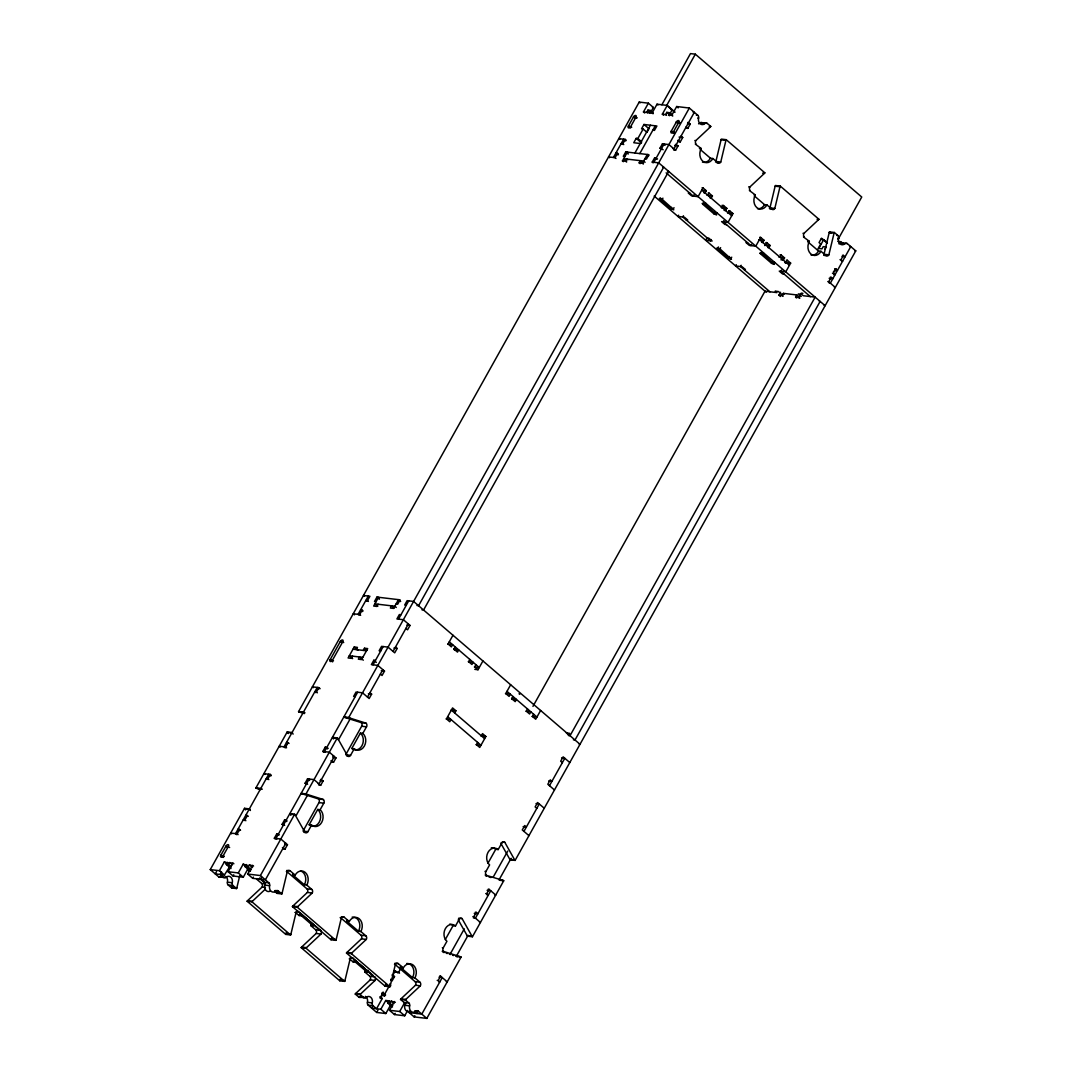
<?xml version="1.0" encoding="UTF-8"?>
<svg xmlns="http://www.w3.org/2000/svg" width="1072" height="1072" viewBox="0 0 1072 1072"><rect width="100%" height="100%" fill="white"/><g stroke="black" fill="none" stroke-linecap="round" stroke-linejoin="round"><path stroke-width="1.5" d="M239.726 875.69L236.818 887.884A2.626 2.064 -83.2 0 1 236.537 888.567L231.686 887.991A2.626 2.064 -83.2 0 0 231.967 887.308L232.289 885.954M312.233 893.016L307.383 892.44L292.83 906.068A2.626 2.064 -83.2 0 0 292.415 906.631L297.266 907.207A2.626 2.064 -83.2 0 1 297.681 906.644L312.233 893.016A2.626 2.064 -83.2 0 0 311.791 889.398L306.793 885.11A9.179 7.196 -83.2 0 0 305.265 872.434A9.179 7.196 -83.2 0 0 295.148 875.114L290.164 870.826A2.626 2.064 -83.2 0 0 287.269 871.59L282.097 893.257A2.626 2.064 -83.2 0 1 281.815 893.941L276.965 893.365A2.626 2.064 -83.2 0 0 277.246 892.681L277.568 891.328M296.515 911.562L298.941 911.857A2.626 2.064 -83.2 0 0 296.046 912.62L290.874 934.288A2.626 2.064 -83.2 0 1 290.592 934.972L285.742 934.395A2.626 2.064 -83.2 0 0 286.023 933.712L286.345 932.359M366.289 939.42L361.438 938.844L346.886 952.459A2.626 2.064 -83.2 0 0 346.47 953.035L351.321 953.611A2.626 2.064 -83.2 0 1 351.737 953.035L366.289 939.42A2.626 2.064 -83.2 0 0 365.847 935.789L360.862 931.514A9.179 7.196 -83.2 0 0 359.321 918.838A9.179 7.196 -83.2 0 0 349.204 921.505L344.219 917.23A2.626 2.064 -83.2 0 0 341.325 917.994L336.152 939.662A2.626 2.064 -83.2 0 1 335.871 940.345L331.02 939.769A2.626 2.064 -83.2 0 0 331.302 939.085L331.623 937.732M358.41 962.897L352.996 958.247A2.626 2.064 -83.2 0 0 350.115 959.011L344.929 980.692A2.626 2.064 -83.2 0 1 344.648 981.376L339.797 980.8A2.626 2.064 -83.2 0 0 340.079 980.116L340.4 978.749M420.345 985.811L415.494 985.235L400.941 998.863A2.626 2.064 -83.2 0 0 400.526 999.439L405.377 1000.015A2.626 2.064 -83.2 0 1 405.792 999.439L420.345 985.811A2.626 2.064 -83.2 0 0 419.902 982.193L414.918 977.905A9.179 7.196 -83.2 0 0 413.377 965.242A9.179 7.196 -83.2 0 0 403.273 967.909L398.275 963.621A2.626 2.064 -83.2 0 0 395.38 964.385L390.208 986.066A2.626 2.064 -83.2 0 1 389.927 986.749L385.076 986.173A2.626 2.064 -83.2 0 0 385.357 985.49L385.679 984.136M715.506 162.006A2.626 2.064 -83.2 0 0 715.908 161.457L721.081 139.789A2.626 2.064 -83.2 0 1 721.362 139.105L726.213 139.682L764.832 172.82A2.626 2.064 -83.2 0 1 764.403 173.383L749.851 187.01L748.645 186.863M716.659 162.663L717.865 162.797A2.626 2.064 -83.2 0 0 720.759 162.033L725.932 140.365A2.626 2.064 -83.2 0 1 726.213 139.682M769.401 208.571A2.626 2.064 -83.2 0 0 769.964 207.861L775.136 186.193A2.626 2.064 -83.2 0 1 775.418 185.51L780.269 186.086L818.887 219.224A2.626 2.064 -83.2 0 1 818.459 219.787L803.92 233.415L803.008 233.307M770.111 208.986L771.934 209.201A2.626 2.064 -83.2 0 0 774.815 208.437L779.987 186.769A2.626 2.064 -83.2 0 1 780.269 186.086M823.778 254.64A2.626 2.064 -83.2 0 0 824.02 254.265L829.205 232.597A2.626 2.064 -83.2 0 1 829.487 231.914L834.338 232.477L837.848 235.492A2.626 2.064 -83.2 0 1 838.599 238.306A5.253 4.114 -83.2 0 0 840.1 243.92A5.253 4.114 -83.2 0 0 844.87 243.692A2.626 2.064 -83.2 0 1 847.255 243.572L855.764 250.875L515.109 860.401L510.259 859.824A2.626 2.064 -83.2 0 1 509.83 859.329L501.133 843.865M823.859 255.35L825.989 255.605A2.626 2.064 -83.2 0 0 828.87 254.841L834.056 233.173A2.626 2.064 -83.2 0 1 834.338 232.477M236.537 888.567L233.026 885.552A2.626 2.064 -83.2 0 1 232.276 882.752A5.253 4.114 -83.2 0 0 230.775 877.137A5.253 4.114 -83.2 0 0 225.991 877.365A2.626 2.064 -83.2 0 1 223.606 877.472L218.755 876.896L210.259 869.606L244.51 808.315L249.361 808.891A2.626 2.064 -83.2 0 1 249.789 809.387L250.406 810.499M260.63 789.595L256.422 788.268A2.626 2.064 -83.2 0 1 255.886 787.96L287.189 731.962L292.04 732.538A2.626 2.064 -83.2 0 1 292.455 733.034L293.085 734.146M304.354 713.577L299.088 711.915A2.626 2.064 -83.2 0 1 298.565 711.607L639.207 102.081L648.372 103.167L653.371 107.455L650.838 111.97M220.698 855.536L225.964 846.13A1.97 1.085 -49.4 0 1 228.095 844.629A1.97 1.085 -49.4 0 1 228.39 846.424L223.123 855.831A1.501 0.831 -49.4 0 1 222.36 856.675L221.917 856.93A2.318 1.273 -49.4 0 1 220.618 856.769L220.47 856.34A1.487 0.817 -49.4 0 1 220.698 855.536L222.574 857.144M633.619 116.714L628.366 126.121A1.97 1.085 -49.4 0 0 628.661 127.916A1.97 1.085 -49.4 0 0 630.792 126.416L636.044 117.009A1.487 0.817 -49.4 0 0 636.272 116.205L636.138 115.776A2.318 1.273 -49.4 0 0 634.825 115.629L634.396 115.856A1.501 0.831 -49.4 0 0 633.619 116.714L635.173 118.054M368.312 596.059L358.088 614.336L358.932 615.047M613.425 157.477L623.636 139.199L625.713 140.995M231.619 833.855L230.681 833.051L237.153 833.828L239.605 829.433L240.543 830.237M244.228 820.549L243.304 819.745L244.912 819.933L247.364 815.551L248.302 816.355M267.209 779.424L266.271 778.62L267.893 778.821L270.345 774.426L271.283 775.23M280.127 747.05L279.202 746.246L285.661 747.023L288.113 742.628L289.051 743.432M315.731 692.619L314.793 691.815L316.401 692.016L318.853 687.621L320.113 688.693M354.497 614.832L353.237 613.76L359.71 614.524L362.162 610.142L363.1 610.946M366.798 601.258L365.86 600.454L367.468 600.642L369.92 596.26L363.462 595.483L364.386 596.287M609.512 157.705L608.574 156.901L615.047 157.664L617.499 153.283L618.423 154.087M622.122 144.398L621.184 143.594L622.805 143.782L625.257 139.4L626.195 140.204M216.531 871.603L215.244 873.894L224.41 874.98L229.917 866.283M210.259 869.606L219.425 870.692L224.329 861.915L228.497 863.107M644.728 113.016L643.468 111.944L648.372 103.167M221.529 871.911L220.095 874.471L223.606 877.472M231.016 868.508L226.326 864.501L227.559 862.303M643.468 111.944L646.711 112.319L647.93 110.135L650.114 110.389L653.237 113.069M396.05 604.032L397.672 604.219L400.124 599.838L376.942 597.091L374.49 601.472L376.111 601.66M644.848 158.87L646.47 159.058L648.908 154.676L625.74 151.929L623.288 156.311L624.909 156.499M226.326 864.501L228.51 864.756L229.743 862.558L233.91 863.751M649.82 113.377L648.882 112.587L650.114 110.389M623.381 161.684L622.457 160.894L627.348 152.117L628.071 152.733M641.565 141.759L637.827 138.543L636.205 138.355L633.753 142.737L640.225 143.514M652.835 130.194L654.456 130.395L656.908 126L643.964 124.473L641.512 128.854L643.133 129.042L646.885 132.258M247.552 867.905L248.181 868.441L243.277 877.218L233.066 875.998L228.068 871.724L232.972 862.947M637.827 138.543L643.133 129.042M648.882 112.587L652.124 112.962L657.029 104.198L667.24 105.404L674.703 111.836M356.226 649.578L357.458 647.394L354.216 647.006L348.092 657.967L351.321 658.355L352.554 656.158M378.121 604.246L376.888 606.43L373.659 606.055L378.55 597.278L379.274 597.908M622.457 160.894L625.686 161.269L626.906 159.085L627.844 159.875M634.919 153.015L650.436 125.236M661.88 104.775L690.475 53.6L695.326 54.176L861.741 197.02L838.049 239.418M640.895 143.192L641.605 142.683M646.965 132.312L648.962 128.747L643.964 124.473M233.066 875.998L233.75 874.765M639.77 153.591L655.287 125.813M695.326 54.176L666.73 105.351L674.878 112.346M228.068 871.724L238.292 872.93L243.183 864.153L247.364 865.345M663.581 115.253L662.335 114.181L667.24 105.404M363.234 650.409L364.453 648.225L367.696 648.6L361.559 659.575L358.329 659.186L359.562 656.989L363.301 660.205M250.379 871.04L245.193 866.739L246.426 864.541M662.335 114.181L665.578 114.557L666.797 112.372L669.759 112.721L672.573 115.133M640.091 163.681L639.167 162.877L640.386 160.679L643.508 163.359M245.193 866.739L248.155 867.087L249.387 864.89L253.555 866.082M669.477 115.722L668.539 114.918L669.759 112.721M669.705 114.208L672.238 109.692L670.951 109.545M639.167 162.877L642.396 163.252L647.287 154.475L648.748 155.735M284.589 843.141L285.809 843.289L265.374 879.844L252.711 878.33L247.712 874.055L252.617 865.278M668.539 114.918L671.769 115.294L676.673 106.53L689.336 108.031L697.845 115.32A2.626 2.064 -83.2 0 1 698.596 118.134A5.253 4.114 -83.2 0 0 700.096 123.749A5.253 4.114 -83.2 0 0 704.867 123.521A2.626 2.064 -83.2 0 1 707.252 123.414L710.763 126.416A2.626 2.064 -83.2 0 1 710.347 126.992L695.795 140.606L694.884 140.499M275.276 839.041L274.338 838.237L276.79 833.855L279.35 834.847M283.035 825.159L282.11 824.355L284.562 819.959L287.108 820.964M306.016 784.034L305.091 783.23L307.53 778.848L314.002 779.612L320.662 785.334L323.114 780.939L320.541 779.411M323.798 752.236L322.86 751.432L325.312 747.05L328.166 748.31M375.441 660.432L373.82 660.245L371.368 664.627L377.84 665.404L384.5 671.112L382.047 675.494L380.372 674.074M653.17 162.89L652.232 162.086L654.684 157.705L657.551 158.964M660.928 148.995L659.99 148.191L662.442 143.809L668.915 144.573L675.574 150.294L678.027 145.899L675.454 144.372M252.711 878.33L253.394 877.097M357.659 692.231L324.468 751.619L325.298 752.343M372.989 664.828L383.2 646.55M398.516 619.134L408.727 600.856M653.853 162.274L664.064 143.996L665.31 145.068M676.472 121.806L671.206 131.213A1.97 1.085 -49.4 0 0 671.501 132.995A1.97 1.085 -49.4 0 0 673.631 131.494L678.898 122.087A1.487 0.817 -49.4 0 0 679.125 121.297L679.045 120.948A2.318 1.273 -49.4 0 0 677.678 120.707L677.249 120.948A1.501 0.831 -49.4 0 0 676.472 121.806L678.027 123.146M247.712 874.055L260.389 875.556L294.639 814.264A2.626 2.064 -83.2 0 1 295.068 814.76L305.011 832.435A2.626 2.064 -83.2 0 0 307.892 831.671L311.577 825.092A9.179 7.196 -83.2 0 0 321.68 822.412A9.179 7.196 -83.2 0 0 320.153 809.735L323.824 803.156A2.626 2.064 -83.2 0 0 323.382 799.538L306.538 794.218L301.688 793.642A2.626 2.064 -83.2 0 1 301.165 793.334L306.016 793.91A2.626 2.064 -83.2 0 0 306.538 794.218M306.016 793.91L337.305 737.911A2.626 2.064 -83.2 0 1 337.734 738.407L347.676 756.082A2.626 2.064 -83.2 0 0 350.571 755.318L354.242 748.738A9.179 7.196 -83.2 0 0 364.359 746.058A9.179 7.196 -83.2 0 0 362.818 733.382L366.503 726.816A2.626 2.064 -83.2 0 0 366.061 723.185L349.217 717.865L344.367 717.289A2.626 2.064 -83.2 0 1 343.844 716.98L348.695 717.557A2.626 2.064 -83.2 0 0 349.217 717.865M348.695 717.557L689.336 108.031M261.648 877.258L260.523 879.268L264.034 882.283L268.884 882.859A2.626 2.064 -83.2 0 1 269.635 885.66A5.253 4.114 -83.2 0 0 271.149 891.274A5.253 4.114 -83.2 0 0 275.919 891.046A2.626 2.064 -83.2 0 1 278.305 890.939L281.815 893.941M296.301 815.256L307.852 794.593M338.377 739.961L350.504 718.267M367.508 697.095L382.825 669.678M393.049 651.414L408.365 623.998M283.504 848.93L285.018 849.104L287.47 844.723L280.81 839.001L274.338 838.237M331.717 762.085L333.526 762.299L335.978 757.917L329.318 752.196L322.86 751.432M369.961 692.713L371.622 694.133L369.17 698.529L362.524 692.807L356.051 692.043L353.599 696.425L355.221 696.626M395.488 647.019L397.163 648.453L394.71 652.835L388.051 647.126L381.578 646.362L379.126 650.744L380.748 650.932M400.968 614.752L399.347 614.564L396.908 618.946L403.367 619.71L410.027 625.432L407.574 629.813L405.913 628.38M679.058 141.745L680.264 141.879L682.717 137.497L681.055 136.077M686.616 128.225L687.822 128.359L690.274 123.977L687.701 122.436M301.688 793.642L318.531 798.962A2.626 2.064 -83.2 0 1 318.974 802.593L303.041 831.095L307.892 831.671M344.367 717.289L361.21 722.608A2.626 2.064 -83.2 0 1 361.653 726.24L345.72 754.742L350.571 755.318M311.577 825.092L309.151 824.81L317.727 809.454L320.153 809.735M354.242 748.738L351.817 748.457L360.393 733.101L362.818 733.382M660.499 197.851L659.816 199.097L671.152 208.812L673.792 209.777L662.121 199.285L659.293 198.454L662.241 199.379L662.925 198.146M671.595 207.378L670.911 208.611L673.337 208.906L674.02 207.673M678.603 215.191L677.919 216.423L684.378 217.187L687.715 220.041L686.093 219.854M693.919 194.849L693.236 196.082L666.154 172.847M683.454 215.767L682.77 217L710.508 240.798L711.192 239.565M452.974 635.24L448.069 644.017L451.392 646.872L452.625 644.674L447.774 644.111M703.875 192.799L705.095 192.933L706.314 190.749L702.991 187.881L698.086 196.658L691.614 195.895L688.291 193.04L689.912 193.228M703.353 202.943L702.669 204.176L714.006 213.904L716.645 214.869L704.974 204.363L702.133 203.466L705.095 204.471L705.778 203.238M455.399 647.059L454.166 649.257L457.503 652.111L458.722 649.913L453.952 648.426M710.133 198.052L711.192 198.173L712.424 195.988L709.088 193.121L707.868 195.318L706.957 195.211M714.903 211.64L713.764 213.703L716.297 214.078L716.873 212.752M469.817 659.441L468.598 661.638L471.921 664.493L473.141 662.295L468.29 661.719M724.096 210.38L725.61 210.554L726.843 208.357L723.52 205.502L722.287 207.7L721.228 207.566M706.341 238.989L705.657 240.222L712.116 240.999L708.793 238.145L707.172 237.944M723.881 220.564L723.185 221.797L750.923 245.609L751.619 244.376M475.914 664.68L474.695 666.878L478.018 669.732L482.923 660.955M726.521 224.651L724.9 224.463L721.577 221.609L728.035 222.373L732.94 213.596L729.617 210.742L728.384 212.939L727.486 212.832M454.675 712.974L455.908 710.776L452.572 707.922L446.448 718.883L449.771 721.737L451.004 719.54L446.153 718.964M718.428 246.962L717.503 248.61L728.853 258.325L731.479 259.29L719.821 248.798L716.98 247.9L719.928 248.905L720.625 247.659M729.523 256.489L728.598 258.138L731.024 258.419L731.72 257.186M736.29 264.704L735.606 265.936L742.079 266.714L745.402 269.568L743.78 269.367M741.141 265.28L740.457 266.513L769.991 291.865M477.63 742.4L476.397 744.598L479.733 747.452L485.857 736.491L482.534 733.623L481.301 735.821M758.628 240.651L759.164 239.686L764.014 240.262L762.782 242.46L761.576 242.312M510.661 684.767L505.756 693.53L509.093 696.398L510.312 694.2L505.461 693.624M764.014 240.262L760.678 237.408L755.773 246.185L749.315 245.408L745.978 242.553L747.599 242.741M761.053 252.469L760.356 253.702L771.706 263.417L774.332 264.382L762.661 253.89L759.847 253.059L762.782 253.984L763.478 252.751M764.872 245.609L765.261 244.925L770.111 245.501L768.892 247.699L767.82 247.565M513.086 696.586L511.867 698.77L515.19 701.637L516.409 699.44L511.907 698.019M770.111 245.501L766.788 242.647L765.555 244.831L764.644 244.724M772.376 261.581L771.451 263.216L773.877 263.511L774.574 262.278M527.504 708.967L526.285 711.151L529.608 714.006L530.841 711.821L525.99 711.245M779.974 257.213L781.207 255.029L784.53 257.883L783.31 260.081L780.885 259.786M532.958 706.368L765.006 291.182L776.865 292.589L775.203 291.155L778.433 291.544L782.801 295.296M781.568 270.077L780.885 271.31L810.419 296.676M785.401 263.23L785.16 262.01M533.615 714.193L532.382 716.391L535.719 719.245L540.623 710.481M786.084 262.452L787.304 260.268L790.64 263.122L785.736 271.886L779.264 271.122L782.6 273.976L784.208 274.177M372.962 1005.884L371.689 1008.162L380.841 1009.248L385.84 1013.536L390.744 1004.759L385.746 1000.484L380.841 1009.248M389.19 986.093L384.553 994.387A1.501 0.831 -49.4 0 1 383.776 995.245L383.347 995.486A2.318 1.273 -49.4 0 1 382.034 995.325L381.9 994.896A1.487 0.817 -49.4 0 1 382.128 994.106L383.227 992.123M379.676 996.973L380.587 997.081L383.039 992.685L385.531 994.829M391.937 975.038L392.848 975.145L395.3 970.763L397.792 972.907M380.587 997.081L382.248 998.501L376.54 1008.739L373.029 1005.724L368.178 1005.147A2.626 2.064 -83.2 0 1 367.428 1002.347A5.253 4.114 -83.2 0 0 365.405 996.357M390.744 980.411L392.258 980.599L394.509 976.579L392.848 975.145M400.352 968.606L399.749 967.212M394.134 971.848L398.583 972.384L400.727 968.539M368.178 1005.147L376.674 1012.45L377.947 1010.159M780.443 296.502L778.888 295.162L780.523 292.241M778.888 295.162L782.118 295.55L783.351 293.353L796.818 294.947L799.632 297.359M392.432 1007.077L387.756 1003.057L388.989 1000.859L389.913 1001.663M387.756 1003.057L389.94 1003.312L391.159 1001.127L395.34 1002.307M407.695 1010.427L404.707 1015.774L394.483 1014.568L389.498 1010.28L394.402 1001.503M817.44 249.856L820.71 244.001L819.048 242.58L821.5 238.185L827.316 243.197M827.396 242.888L823.658 239.672L818.753 248.449L821.983 248.838L823.202 246.64L826.177 246.989L824.944 249.186M394.483 1014.568L395.179 1013.335M796.536 297.949L795.598 297.145L796.818 294.947M389.498 1010.28L399.709 1011.486L404.613 1002.722M795.598 297.145L798.828 297.534L801.28 293.138L802.901 293.339M445.282 939.595L453.081 925.632L455.506 925.927L459.178 919.347A2.626 2.064 -83.2 0 1 462.072 918.583L472.015 936.245A2.626 2.064 -83.2 0 0 472.43 936.754L503.733 880.755A2.626 2.064 -83.2 0 0 503.197 880.434L485.147 874.98M487.948 863.241L495.746 849.279L498.172 849.573L501.857 842.994A2.626 2.064 -83.2 0 1 504.738 842.23L514.681 859.891A2.626 2.064 -83.2 0 0 515.109 860.401M409.839 1011.378L409.142 1012.611L414.14 1016.899L426.803 1018.4L461.054 957.108A2.626 2.064 -83.2 0 0 460.531 956.787L443.687 951.467A2.626 2.064 -83.2 0 1 443.245 947.849L446.93 941.27A9.179 7.196 -83.2 0 1 445.389 928.593A9.179 7.196 -83.2 0 1 455.506 925.927M486.353 875.114A2.626 2.064 -83.2 0 1 485.924 871.496L489.596 864.916A9.179 7.196 -83.2 0 1 488.068 852.24A9.179 7.196 -83.2 0 1 498.172 849.573M414.14 1016.899L414.824 1015.666M418.08 1011.526L416.954 1013.536L414.542 1011.472M450.16 954.12L464.283 928.875M493.2 877.124L507.753 851.088M835.678 268.951L835.061 270.064A1.97 1.085 -49.4 0 1 833.44 271.497M437.215 980.411L438.126 980.518L440.579 976.136L447.225 981.845L446.327 981.738M472.859 916.64L473.77 916.748L476.223 912.366L477.884 913.786L474.239 913.357M485.723 893.606L486.634 893.726L489.087 889.331L495.746 895.053L494.835 894.946M827.772 281.601L828.683 281.708L831.122 277.326L832.797 278.747L829.152 278.318M832.462 273.199L833.373 273.306L835.825 268.911L837.487 270.345L835.061 270.064L835.999 270.868M840.019 259.679L840.93 259.786L843.383 255.391L845.044 256.824L842.016 256.463M523.94 831.376L539.27 803.96L536.027 803.571M549.48 785.682L564.797 758.279L561.567 757.891M456.444 956.117L468.089 935.28M499.003 879.965L511.13 858.27M285.742 934.395L247.136 901.257A2.626 2.064 -83.2 0 1 247.552 900.694L262.104 887.067L265.441 887.455M247.136 901.257L251.987 901.833A2.626 2.064 -83.2 0 1 252.402 901.271L265.132 889.345M339.797 980.8L301.192 947.661A2.626 2.064 -83.2 0 1 301.607 947.085L316.16 933.471L321.01 934.047A2.626 2.064 -83.2 0 0 320.568 930.416L315.168 925.779M301.192 947.661L306.043 948.238A2.626 2.064 -83.2 0 1 306.458 947.661L321.01 934.047M373.029 1005.724A2.626 2.064 -83.2 0 1 372.279 1002.923A5.253 4.114 -83.2 0 0 370.765 997.295A5.253 4.114 -83.2 0 0 365.994 997.536A2.626 2.064 -83.2 0 1 363.609 997.643L358.758 997.067L355.247 994.052A2.626 2.064 -83.2 0 1 355.676 993.489L370.215 979.862L375.066 980.438A2.626 2.064 -83.2 0 0 374.919 977.115M355.247 994.052L360.098 994.628A2.626 2.064 -83.2 0 1 360.527 994.066L375.066 980.438M652.433 107.334L653.371 107.455M693.115 112.171L694.334 112.319L673.913 148.861L673.095 148.767M696.331 115.146L697.845 115.32M697.684 118.027L698.596 118.134M698.596 123.829A5.253 4.114 -83.2 0 0 700.016 122.945A2.626 2.064 -83.2 0 1 702.401 122.838L707.252 123.414M700.016 122.945L704.867 123.521M687.554 123.655L690.274 123.977M709.852 126.308L710.763 126.416M709.128 126.844L710.347 126.992M721.081 139.789L725.932 140.365M679.085 137.069L682.717 137.497M677.692 140.352L680.264 141.879M695.326 144.13L701.222 148.512A9.179 7.196 -83.2 0 0 702.763 161.189A9.179 7.196 -83.2 0 0 712.88 158.522L717.865 162.797M625.257 139.4L618.785 138.623L619.723 139.427M699.413 148.298L701.222 148.512M674.69 145.511L678.027 145.899M659.99 148.191L663.166 149.732M673.752 150.08L675.574 150.294M702.441 162.113A9.179 7.196 -83.2 0 0 710.455 158.227L712.88 158.522M715.908 161.457L720.759 162.033M617.499 153.283L615.877 153.095L618.062 154.971M763.921 172.713L764.832 172.82M762.581 173.168L764.403 173.383M652.232 162.086L658.704 162.85L825.118 305.694L824.207 305.587M662.885 167.044L663.689 167.138L418.576 605.72L416.954 605.533M667.481 171.279L668.687 171.426L423.574 610.008L421.953 609.821M775.136 186.193L779.987 186.769M749.382 190.521L755.291 194.916A9.179 7.196 -83.2 0 0 756.819 207.593A9.179 7.196 -83.2 0 0 766.936 204.913L771.934 209.201M702.08 187.774L702.991 187.881M754.219 194.796L755.291 194.916M701.771 190.2L706.314 190.749M708.177 193.014L709.088 193.121M708.177 195.479L712.424 195.988M754.313 195.881L764.51 204.631L766.936 204.913M769.964 207.861L774.815 208.437M721.992 205.328L723.52 205.502M817.373 219.036L818.887 219.224M721.992 207.78L726.843 208.357M817.253 219.639L818.459 219.787M728.705 210.635L729.617 210.742M728.397 213.06L732.94 213.596M829.205 232.597L834.056 233.173M836.629 235.358L837.848 235.492M837.688 238.198L838.599 238.306M803.437 236.925L809.347 241.321A9.179 7.196 -83.2 0 0 810.874 253.997A9.179 7.196 -83.2 0 0 820.991 251.317L825.989 255.605M820.737 239.337L823.658 239.672M837.808 241.361L840.944 241.736L843.503 243.947M847.255 243.572L842.404 242.996A2.626 2.064 -83.2 0 0 840.019 243.116A5.253 4.114 -83.2 0 1 838.907 243.867M840.019 243.116L844.87 243.692M807.672 241.12L809.347 241.321M849.56 246.439L850.766 246.587L830.344 283.142L829.125 282.995M759.767 237.301L760.678 237.408M854.706 250.754L855.764 250.875M765.877 242.54L766.788 242.647M807.645 241.656L818.566 251.036L820.991 251.317M842.471 255.283L843.383 255.391M824.02 254.265L828.87 254.841M841.533 261.086L842.592 261.206L840.93 259.786M779.987 254.881L781.207 255.029M778.915 257.092L784.53 257.883M786.392 260.161L787.304 260.268M785.173 262.345L790.64 263.122M834.619 268.777L835.825 268.911M833.52 274.553L835.034 274.727L833.373 273.306M830.224 277.219L831.122 277.326M834.418 287.309L835.329 287.43L828.683 281.708M819.316 301.312L820.134 301.406L575.007 740.002L573.386 739.801M406.275 605.251L404.667 605.05L407.119 600.668L413.578 601.432L580.006 744.29L579.188 744.182M362.162 610.142L360.54 609.955L362.416 611.563M406.797 625.043L410.027 625.432M393.92 648.064L397.163 648.453M352.983 649.203L366.45 650.798M474.4 666.958L479.251 667.534L449.289 641.82M474.789 669.343L478.018 669.732M362.778 657.377L349.298 655.769L352.634 658.637M381.257 670.724L384.5 671.112M318.853 687.621L312.394 686.857L313.332 687.661M368.393 693.758L371.622 694.133M532.087 716.485L536.938 717.061L506.989 691.346M451.057 710.2L455.908 710.776M298.565 711.607L303.416 712.183A2.626 2.064 -83.2 0 0 303.939 712.491L304.997 712.826M299.088 711.915L303.939 712.491M481.006 735.915L485.857 736.491M361.21 722.608L366.061 723.185M361.653 726.24L366.503 726.816M476.102 744.678L480.953 745.254L447.667 716.686M337.305 737.911L332.454 737.335A2.626 2.064 -83.2 0 1 332.883 737.831L333.513 738.943M287.189 731.962A2.626 2.064 -83.2 0 1 287.604 732.457L292.455 733.034M332.883 737.831L337.734 738.407M288.113 742.628L286.505 742.44L287.752 743.512M346.765 755.974L347.676 756.082M548.69 780.912L551.933 781.3L550.258 779.867L547.819 784.262L554.465 789.97M332.802 756.309L334.317 756.484L319 783.9L318.183 783.806M332.95 757.556L335.978 757.917M330.953 760.772L333.526 762.299M270.345 774.426L263.873 773.662L264.811 774.466M320.086 780.577L323.114 780.939M305.091 783.23L307.637 784.222M318.84 785.106L320.662 785.334M255.886 787.96L260.737 788.536A2.626 2.064 -83.2 0 0 261.273 788.845L262.318 789.18M256.422 788.268L261.273 788.845M318.531 798.962L323.382 799.538M523.163 826.606L526.392 826.981L524.731 825.561L522.278 829.942L528.938 835.651M318.974 802.593L323.824 803.156M294.639 814.264L289.788 813.688A2.626 2.064 -83.2 0 1 290.217 814.184L290.834 815.296M244.51 808.315A2.626 2.064 -83.2 0 1 244.939 808.811L249.789 809.387M290.217 814.184L295.068 814.76M502.312 841.935L504.738 842.23M500.946 842.887L501.857 842.994M247.364 815.551L245.743 815.35L247.002 816.422M282.11 824.355L284.656 825.346M303.791 832.287L305.011 832.435M509.83 859.329L514.681 859.891M239.605 829.433L237.984 829.246L239.552 830.586M284.737 844.401L287.47 844.723M485.013 871.389L485.924 871.496M282.445 847.563L285.018 849.104M500.168 880.085L503.197 880.434M500.088 880.326L503.733 880.755M488.175 889.224L489.087 889.331M487.117 890.336L490.748 890.765L475.432 918.168L473.409 917.94M286.827 870.424L290.164 870.826M487.09 894.999L488.296 895.147L486.634 893.726M286.358 871.482L287.269 871.59M293.406 873.76A9.179 7.196 -83.2 0 0 292.723 874.819L295.148 875.114M256.972 878.584A9.179 7.196 -83.2 0 1 256.677 879.161L259.102 879.442A9.179 7.196 -83.2 0 0 259.665 878.276M292.723 874.819L304.368 884.815L306.793 885.11M218.755 876.896A2.626 2.064 -83.2 0 0 221.14 876.789L224.477 877.177M225.093 877.258L225.991 877.365M256.677 879.161L261.662 883.449L265.307 883.877M286.867 871.59L306.94 888.822L311.791 889.398M264.034 882.283A2.626 2.064 -83.2 0 1 264.784 885.083L269.635 885.66M225.669 876.36A5.253 4.114 -83.2 0 1 227.425 882.176L232.276 882.752M475.311 912.245L476.223 912.366M227.425 882.176A2.626 2.064 -83.2 0 0 228.175 884.976L233.026 885.552M274.968 890.537L278.305 890.939M275.008 890.939L275.919 891.046M231.967 887.308L236.818 887.884M277.246 892.681L282.097 893.257M458.736 918.181L462.072 918.583M458.267 919.24L459.178 919.347M479.519 922.349L480.417 922.456L473.77 916.748M247.552 900.694L252.402 901.271M292.83 906.068L297.681 906.644M341.486 916.895L344.219 917.23M295.135 912.5L296.046 912.62M340.414 917.887L341.325 917.994M295.336 912.339L299.088 915.555L301.513 915.85L313.158 925.846A9.179 7.196 -83.2 0 0 313.721 924.68M347.475 920.165A9.179 7.196 -83.2 0 0 346.779 921.223L349.204 921.505M458.468 920.218L467.164 935.668L472.015 936.245M472.43 936.754L467.58 936.178A2.626 2.064 -83.2 0 1 467.164 935.668M311.523 923.769A9.179 7.196 -83.2 0 1 310.733 925.565L313.158 925.846M346.779 921.223L358.437 931.22L360.862 931.514M310.733 925.565L315.717 929.839L320.568 930.416M340.306 917.458L360.996 935.213L365.847 935.789M442.334 947.742L443.245 947.849M442.173 951.293L443.687 951.467M286.023 933.712L290.874 934.288M331.302 939.085L336.152 939.662M456.283 956.291L460.531 956.787M456.203 956.532L458.025 956.747M460.143 957.001L461.054 957.108M301.607 947.085L306.458 947.661M346.886 952.459L351.737 953.035M349.968 957.886L352.996 958.247M394.938 963.232L398.275 963.621M349.204 958.904L350.115 959.011M394.469 964.277L395.38 964.385M349.713 959.011L353.144 961.959L355.569 962.254L367.214 972.25A9.179 7.196 -83.2 0 0 368.004 970.455M401.531 966.555A9.179 7.196 -83.2 0 0 400.848 967.627L403.273 967.909M399.414 967.802L400.419 967.922M394.389 970.656L395.3 970.763M439.667 976.029L440.579 976.136M438.997 977.182L442.24 977.57L421.805 1014.112L409.142 1012.611M365.78 969.53A9.179 7.196 -83.2 0 1 364.788 971.956L367.214 972.25M400.848 967.627L412.492 977.624L414.918 977.905M392.995 976.391L394.509 976.579M438.877 981.845L439.788 981.952L438.126 980.518M364.788 971.956L369.786 976.244L374.637 976.82M394.978 964.385L415.052 981.617L419.902 982.193M340.079 980.116L344.929 980.692M385.357 985.49L390.208 986.066M382.128 992.578L383.039 992.685M355.676 993.489L360.527 994.066M400.941 998.863L405.792 999.439M380.131 998.26L382.248 998.501M358.758 997.067A2.626 2.064 -83.2 0 0 361.143 996.96L363.877 997.282M365.083 997.429L365.994 997.536M400.526 999.439L404.037 1002.441L408.888 1003.017A2.626 2.064 -83.2 0 1 409.638 1005.831A5.253 4.114 -83.2 0 0 411.139 1011.445A5.253 4.114 -83.2 0 0 415.909 1011.218A2.626 2.064 -83.2 0 1 418.308 1011.097L426.803 1018.4M385.746 1000.484L388.989 1000.859M404.037 1002.441A2.626 2.064 -83.2 0 1 404.787 1005.255L409.638 1005.831M367.428 1002.347L372.279 1002.923M415.266 1010.749L418.308 1011.097M415.011 1011.11L415.909 1011.218M376.674 1012.45L385.84 1013.536M485.723 875.878L486.768 876.213M488.872 876.869L490.989 877.539M443.044 952.231L444.103 952.566M446.207 953.222L447.252 953.557M449.369 954.227L450.414 954.549M452.518 955.219L453.577 955.554M702.401 122.838L703.5 123.776M829.487 231.914L831.014 233.227M676.673 106.53L678.228 107.87M686.16 126.938L687.822 128.359M671.769 115.294L672.707 116.098M678.898 122.087L679.836 122.891M679.675 123.159L676.325 122.074L677.986 123.494M666.797 112.372L667.735 113.176M657.029 104.198L657.967 105.002M665.578 114.557L666.503 115.361M700.257 149.477L710.455 158.227M652.124 112.962L653.062 113.766M674.569 132.298L671.206 131.213L673.712 133.357M639.207 102.081L640.145 102.885M647.93 110.135L648.868 110.939M646.711 112.319L647.649 113.123M636.044 117.009L636.982 117.813M636.728 117.987L633.472 116.982L635.026 118.322M662.442 143.809L664.01 145.149M631.73 127.22L628.366 126.121L630.55 127.997M701.758 190.079L731.72 215.794M759.458 239.605L789.407 265.307M636.205 138.355L641.203 142.643M654.684 157.705L656.56 159.299M645.063 162.314L643.602 161.055L623.663 158.696L626.584 161.189M801.293 296.408L798.372 293.902L801.615 294.291L803.276 295.725L815.135 297.132L570.023 735.714L568.401 735.526L569.621 733.328L566.391 732.94L568.884 735.084M622.805 143.782L623.743 144.586M642.396 163.252L643.334 164.056M798.828 297.534L799.766 298.338M625.74 151.929L628.232 154.06M783.351 293.353L784.275 294.157M625.686 161.269L626.624 162.073M782.118 295.55L783.056 296.354M615.047 157.664L615.971 158.468M654.201 196.069L766.252 292.254M519.049 693.758L519.746 694.361M400.673 601.526L398.489 599.65L393.598 608.414L390.369 608.038L391.588 605.841L394.094 607.985M456.297 649.632L456.994 650.222M513.984 699.145L514.681 699.748M453.871 649.337L454.568 649.94M511.558 698.864L512.255 699.453M396.265 607.476L394.818 606.229L374.865 603.858L377.786 606.363M569.795 762.554L563.135 756.845L560.683 761.227L562.344 762.661M376.942 597.091L379.434 599.235M367.468 600.642L368.406 601.446M359.71 614.524L360.648 615.328M451.352 710.106L484.638 738.675M364.453 648.225L366.959 650.369M373.82 660.245L376.312 662.389M544.254 808.248L537.595 802.526L535.142 806.921L536.817 808.342M354.216 647.006L357.968 650.222M343.71 642.557L340.347 641.458L330.136 659.736A1.97 1.085 -49.4 0 0 330.431 661.518A1.97 1.085 -49.4 0 0 332.561 660.017L342.772 641.753A1.97 1.085 -49.4 0 0 342.477 639.957A1.97 1.085 -49.4 0 0 340.347 641.458L341.593 642.53M333.499 660.821L330.136 659.736L332.628 661.88M318.907 688.867L317.245 687.433L284.053 746.822L285.299 747.894M316.401 692.016L317.339 692.82M325.312 747.05L327.496 748.926M285.661 747.023L286.599 747.827M309.982 779.746L309.151 779.036L275.96 838.425L276.79 839.148M307.53 778.848L309.406 780.456M270.814 776.021L268.724 774.239L235.532 833.627L236.778 834.699M267.893 778.821L268.831 779.625M284.562 819.959L286.425 821.567M276.79 833.855L278.037 834.927M244.912 819.933L245.85 820.737M237.153 833.828L238.091 834.632M398.583 972.384L399.521 973.188M390.704 979.259L392.258 980.599M229.636 847.496L225.964 846.13L227.519 847.47M390.744 985.784L389.806 984.98A1.97 1.085 -49.4 0 0 390.034 983.547M249.387 864.89L252.51 867.57M260.389 875.556L268.884 882.859M297.266 907.207L335.871 940.345M351.321 953.611L389.927 986.749M405.377 1000.015L408.888 1003.017M248.155 867.087L251.277 869.767M259.759 878.209L265.159 882.859M300.294 913.009L307.048 918.811M308.401 919.977L313.815 924.613M359.763 964.05L365.163 968.699M366.517 969.852L373.284 975.654M243.183 864.153L245.997 866.565M246.305 866.833L247.243 867.637M404.921 1002.99L405.859 1003.794M274.553 891.301L276.965 893.365M292.415 906.631L331.02 939.769M346.47 953.035L385.076 986.173M249.776 871.442L247.444 869.446A9.179 7.196 -83.2 0 1 247.779 868.896M224.115 856.273L220.859 855.268L223.351 857.412M223.123 855.831L224.061 856.635M384.553 994.387L385.491 995.191M229.743 862.558L232.235 864.702M391.159 1001.127L393.973 1003.539M382.275 993.838L384.781 995.968M382.128 994.106L384.312 995.982M238.292 872.93L243.277 877.218M399.709 1011.486L404.707 1015.774M228.51 864.756L231.003 866.9M389.94 1003.312L392.741 1005.724M224.329 861.915L227.76 864.863M219.425 870.692L224.41 874.98M251.987 901.833L290.592 934.972M306.043 948.238L344.648 981.376M360.098 994.628L363.609 997.643M228.175 884.976L231.686 887.991M287.604 732.457L288.234 733.57M244.939 808.811L245.555 809.923M750.293 190.628A2.626 2.064 -83.2 0 1 749.851 187.01M804.348 237.033A2.626 2.064 -83.2 0 1 803.92 233.415M696.237 144.238A2.626 2.064 -83.2 0 1 695.795 140.606M764.51 204.631A9.179 7.196 -83.2 0 1 757.529 208.745M818.566 251.036A9.179 7.196 -83.2 0 1 811.075 255.056M415.052 981.617A2.626 2.064 -83.2 0 1 415.494 985.235M360.996 935.213A2.626 2.064 -83.2 0 1 361.438 938.844M306.94 888.822A2.626 2.064 -83.2 0 1 307.383 892.44M270.251 891.073A5.253 4.114 -83.2 0 1 265.936 890.363A5.253 4.114 -83.2 0 1 264.784 885.083M410.254 1011.244A5.253 4.114 -83.2 0 1 405.94 1010.521A5.253 4.114 -83.2 0 1 404.787 1005.255M300.723 870.946A9.179 7.196 -83.2 0 1 304.368 884.815M352.179 917.123A9.179 7.196 -83.2 0 1 358.959 921.397A9.179 7.196 -83.2 0 1 358.437 931.22M406.77 963.473A9.179 7.196 -83.2 0 1 413.149 968.083A9.179 7.196 -83.2 0 1 412.492 977.624M449.677 924.171A9.179 7.196 -83.2 0 1 453.081 925.632M491.298 847.831A9.179 7.196 -83.2 0 1 495.746 849.279M317.727 809.454A9.179 7.196 -83.2 0 1 319.255 822.13A9.179 7.196 -83.2 0 1 309.151 824.81M360.393 733.101A9.179 7.196 -83.2 0 1 361.934 745.777A9.179 7.196 -83.2 0 1 351.817 748.457M261.662 883.449A2.626 2.064 -83.2 0 1 262.104 887.067M221.14 876.789A5.253 4.114 -83.2 0 1 221.676 876.36M361.143 996.96A5.253 4.114 -83.2 0 1 361.961 996.357M369.786 976.244A2.626 2.064 -83.2 0 1 370.215 979.862M353.144 961.959A9.179 7.196 -83.2 0 1 353.827 960.901M315.717 929.839A2.626 2.064 -83.2 0 1 316.16 933.471M299.088 915.555A9.179 7.196 -83.2 0 1 299.771 914.496M301.513 915.85A9.179 7.196 -83.2 0 1 302.197 914.778M355.569 962.254A9.179 7.196 -83.2 0 1 356.252 961.182"/></g></svg>
